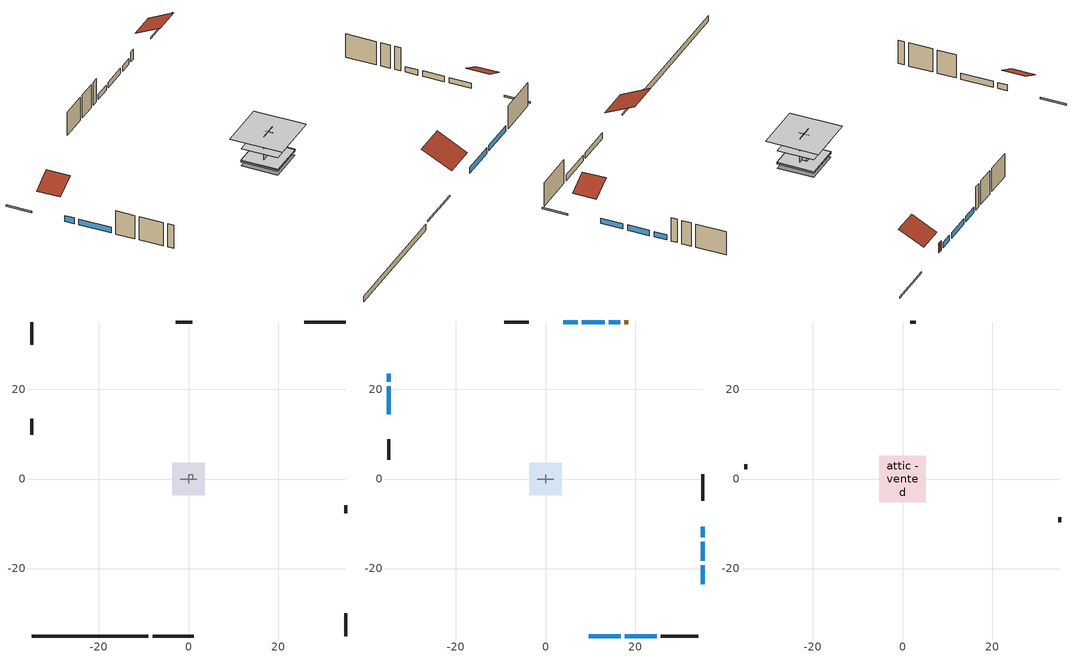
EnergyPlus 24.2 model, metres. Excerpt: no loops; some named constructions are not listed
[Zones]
crawlspace - vented
 floor foundation (Slab2 construction): -3.61,-3.61 -3.61,3.61 3.61,3.61 3.61,-3.61 z-0.91
 wall outside (RimJoist1 construction): -8.04,-35.06 1.14,-35.06 z0.3:0.61
 wall outside (RimJoist2 construction): -35.06,35.06 -35.06,29.97 z0.3:0.61
 wall outside (RimJoist3 construction): 35.06,35.06 25.88,35.06 z0.3:0.61
 wall outside (RimJoist4 construction): 35.06,-35.06 35.06,-29.97 z0.3:0.61
 wall foundation (FoundationWall1 construction): -35.06,-35.06 -8.97,-35.06 z-0.91:0.3
furnace airloop ret air zone
 floor adiabatic (AdiabaticConst): 0,0 0,1 1,1 1,0 z0
 wall adiabatic (AdiabaticConst): 0,1 0,0 1,0 1,1 0,1 z0:1
 ceiling adiabatic (AdiabaticConst): 1,0 1,1 0,1 0,0 z1
garage
 floor foundation (Slab1 construction): -3.66,-3.66 -3.66,3.66 3.66,3.66 3.66,-3.66 z0
 wall outside (Wall1 construction): -35.06,13.5 -35.06,9.84 z0.3:5.18
 wall outside (Wall12 construction): 35.06,-7.64 35.06,-5.81 z0.3:5.18
 wall outside (Wall2 construction): 0.82,35.06 -2.83,35.06 z0.3:5.18
 wall to conditioned space (Wall5 construction Reversed): -1.83,0 1.83,0 z0.3:5.18
 wall to conditioned space (Wall6 construction Reversed): 0,-0.91 0,0.91 z0.3:5.18
conditioned space
 floor to crawlspace - vented (Floor1 construction): -3.61,-3.61 -3.61,3.61 3.61,3.61 3.61,-3.61 z0.3
 floor to garage (Floor3 construction): -3.66,-3.66 -3.66,3.66 3.66,3.66 3.66,-3.66 z0.3
 floor adiabatic (AdiabaticFloorConstruction): -3.61,-3.61 -3.61,3.61 3.61,3.61 3.61,-3.61 z2.74
 wall outside (AdiabaticWallConstruction 1): 18.49,35.06 17.58,35.06 z0.3:2.34
 wall outside (AdiabaticWallConstruction): 9.63,-35.06 16.78,-35.06 / 17.71,-35.06 24.86,-35.06 z0.3:1.52; 35.06,-23.5 35.06,-19.21 / 13.19,35.06 8.12,35.06 / 35.06,-18.28 35.06,-13.99 z0.3:1.43; -35.06,23.5 -35.06,21.68 / -35.06,20.75 -35.06,14.43 z0.3:1.49; 16.65,35.06 14.12,35.06 / 7.19,35.06 3.91,35.06 / 35.06,-13.06 35.06,-10.62 z0.3:1.4
 wall outside (Wall3 construction): 25.79,-35.06 34.13,-35.06 z0.3:5.18
 wall outside (Wall4 construction): -35.06,8.91 -35.06,4.28 z0.3:5.18
 wall outside (Wall7 construction): -3.76,35.06 -9.16,35.06 z0.3:5.18
 wall outside (Wall8 construction): 35.06,-4.88 35.06,1.04 z0.3:5.18
 window (WindowConstruction): 9.63,-35.06 16.78,-35.06 z0.3:1.52
 window (WindowConstruction 9): 35.06,-23.5 35.06,-19.21 z0.3:1.43
 window (WindowConstruction 1): 17.71,-35.06 24.86,-35.06 z0.3:1.52
 window (WindowConstruction 2): -35.06,23.5 -35.06,21.68 z0.3:1.49
 window (WindowConstruction 3): -35.06,20.75 -35.06,14.43 z0.3:1.49
 window (WindowConstruction 4): 16.65,35.06 14.12,35.06 z0.3:1.4
 window (WindowConstruction 5): 13.19,35.06 8.12,35.06 z0.3:1.43
 window (WindowConstruction 6): 7.19,35.06 3.92,35.06 z0.3:1.4
 window (WindowConstruction 7): 35.06,-18.28 35.06,-13.99 z0.3:1.43
 window (WindowConstruction 8): 35.06,-13.06 35.06,-10.62 z0.3:1.4
 door (Door): 18.49,35.06 17.58,35.06 z0.3:2.34
 ceiling adiabatic (AdiabaticFloorConstruction): 3.61,-3.61 3.61,3.61 -3.61,3.61 -3.61,-3.61 z2.74
attic - vented
 floor to conditioned space (Floor2 construction Reversed): -5.14,-5.14 -5.14,5.14 5.14,5.14 5.14,-5.14 z5.18
 wall outside (Wall10 construction): 35.06,-9.69 35.06,-8.57 z0.3:5.18
 wall outside (Wall11 construction): 2.99,35.06 1.75,35.06 z0.3:5.18
 wall outside (Wall9 construction): -35.06,3.35 -35.06,2.22 z0.3:5.18
 roof outside (Roof1 construction): 8.71,-35.06,5.18 8.71,-29.12,8.15 2.07,-29.12,8.15 2.07,-35.06,5.18
 roof outside (Roof2 construction): -35.06,24.43,5.18 -30.93,24.43,7.24 -30.93,29.04,7.24 -35.06,29.04,5.18
 roof outside (Roof3 construction): 35.06,-24.43,5.18 30.93,-24.43,7.24 30.93,-29.04,7.24 35.06,-29.04,5.18
 roof outside (Roof4 construction): 19.42,35.06,5.18 19.42,30.11,7.66 24.95,30.11,7.66 24.95,35.06,5.18
[Material] Roughness=Rough; Thermal Absorptance=0.9
Name | Thickness {m} | Conductivity {W/m-K} | Density {kg/m3} | Specific Heat {J/kg-K} | Solar Absorptance | Visible Absorptance
ceiling stud and cavity | 0.0889 | 1.05181 | 20.9862 | 1087.66 | 0.7 | 0.7
floor covering | 0.0127 | 0.0433444 | 54.468 | 1339.84 | 0.6 | 0.6
floor stud and cavity | 0.1397 | 0.923637 | 92.3553 | 1139.71 | 0.7 | 0.7
gypsum board | 0.0127 | 0.160291 | 801 | 837.4 | 0.6 | 0.6
gypsum board 1 | 0.00254 | 0.160291 | 801 | 837.4 | 0.6 | 0.6
osb sheathing 0.5 in. 2; osb sheathing 0.5 in. 3 | 0.0127 | 0.115458 | 512.64 | 1214.23 | 0.7 | 0.7
osb sheathing 0.75 in. | 0.01905 | 0.115458 | 512.64 | 1214.23 | 0.7 | 0.7
wall stud and cavity 2 | 0.1397 | 0.335416 | 139.0536 | 1170.24 | 0.7 | 0.7
[Construction]
Floor1 construction Reversed: floor covering, osb sheathing 0.75 in., floor stud and cavity
Floor2 construction: ceiling stud and cavity, gypsum board 1
Wall5 construction: osb sheathing 0.5 in. 2, wall stud and cavity 2, gypsum board
Wall6 construction: osb sheathing 0.5 in. 3, wall stud and cavity 2, gypsum board
[EnergyManagementSystem:Program]
fridge_schedule_program: Set Tin = fridge_tin_s*(9.0/5.0)+32.0; Set fridge_schedule_act = 0; If (Hour == 0); Set fridge_schedule_act = (-0.487+0.019*Tin); ElseIf (Hour == 1); Set fridge_schedule_act = (-0.34+0.016*Tin); ElseIf (Hour == 2); Set fridge_schedule_act = (-0.37+0.017*Tin); ElseIf (Hour == 3); Set fridge_schedule_act = (-0.361+0.016*Tin); ElseIf (Hour == 4); Set fridge_schedule_act = (-0.515+0.018*Tin); ElseIf (Hour == 5); Set fridge_schedule_act = (-0.684+0.021*Tin); ElseIf (Hour == 6); Set fridge_schedule_act = (-0.471+0.019*Tin); ElseIf (Hour == 7); Set fridge_schedule_act = (-0.159+0.015*Tin); ElseIf (Hour == 8); Set fridge_schedule_act = (-0.079+0.015*Tin); ElseIf (Hour == 9); Set fridge_schedule_act = (-0.417+0.019*Tin); ElseIf (Hour == 10); Set fridge_schedule_act = (-0.411+0.018*Tin); ElseIf (Hour == 11); Set fridge_schedule_act = (-0.386+0.018*Tin); ElseIf (Hour == 12); Set fridge_schedule_act = (-0.24+0.016*Tin); ElseIf (Hour == 13); Set fridge_schedule_act = (-0.314+0.017*Tin); ElseIf (Hour == 14); Set fridge_schedule_act = (-0.16+0.015*Tin); ElseIf (Hour == 15); Set fridge_schedule_act = (-0.121+0.015*Tin); ElseIf (Hour == 16); Set fridge_schedule_act = (-0.469+0.02*Tin); ElseIf (Hour == 17); Set fridge_schedule_act = (-0.412+0.02*Tin); ElseIf (Hour == 18); Set fridge_schedule_act = (-0.091+0.017*Tin); ElseIf (Hour == 19); Set fridge_schedule_act = (0.077+0.014*Tin); ElseIf (Hour == 20); Set fridge_schedule_act = (-0.118+0.016*Tin); ElseIf (Hour == 21); Set fridge_schedule_act = (-0.247+0.017*Tin); ElseIf (Hour == 22); Set fridge_schedule_act = (-0.445+0.019*Tin); ElseIf (Hour == 23); Set fridge_schedule_act = (-0.544+0.02*Tin); EndIf
furnace_airloop_0_duct_program: Set furnace_airloop_AH_MFR = furnace_airloop_AH_MFR_s; Set furnace_airloop_Fan_RTF = 0; Set furnace_airloop_Fan_RTF = furnace_airloop_Fan_RTF + furnace_airloop_Fan_RTF_s; Set furnace_airloop_AH_VFR = furnace_airloop_AH_VFR_s; Set furnace_airloop_AH_Tout = furnace_airloop_AH_Tout_s; Set furnace_airloop_AH_Wout = furnace_airloop_AH_Wout_s; Set furnace_airloop_RA_T = furnace_airloop_RA_T_s; Set furnace_airloop_Ra_W = furnace_airloop_Ra_W_s; Set furnace_airloop_0_DZ_T = furnace_airloop_0_DZ_T_s; Set furnace_airloop_0_DZ_W = furnace_airloop_0_DZ_W_s; Run furnace_airloop_0_duct_subroutine; Set furnace_airloop_0_SupSensLkToCond_act = furnace_airloop_0_SupSensLkToCond; Set furnace_airloop_0_SupLatLkToCond_act = furnace_airloop_0_SupLatLkToCond; Set furnace_airloop_0_SupCondToLv_act = furnace_airloop_0_SupCondToLv; Set furnace_airloop_0_RetSensLkToRP_act = furnace_airloop_0_RetSensLkToRP; Set furnace_airloop_0_RetLatLkToRP_act = furnace_airloop_0_RetLatLkToRP; Set furnace_airloop_0_RetCondToRP_act = furnace_airloop_0_RetCondToRP; Set furnace_airloop_0_RetCondToDZ_act = furnace_airloop_0_RetCondToDZ; Set furnace_airloop_0_SupCondToDZ_act = furnace_airloop_0_SupCondToDZ; Set furnace_airloop_0_SupSensLkToDZ_act = furnace_airloop_0_SupSensLkToDZ; Set furnace_airloop_0_SupLatLkToDZ_act = furnace_airloop_0_SupLatLkToDZ; Set furnace_airloop_0_ZoneMixDZToCond_mix_act = furnace_airloop_0_ZoneMixDZToCond; Set furnace_airloop_0_ZoneMixCondToDZ_mix_act = furnace_airloop_0_ZoneMixCondToDZ
furnace_supply_fan_disaggregate_program: Set furnace_supply_fan_primary_htg = 0; If furnace_htg_coil_s > 0; Set furnace_supply_fan_primary_htg = furnace_supply_fan_s; EndIf
infil_program: Set p_m = 0.14; Set p_s = 0.22; Set s_m = 270; Set s_s = 370; Set z_m = 9.99744; Set z_s = 4.8768; Set f_t = (((s_m/z_m)^p_m)*((z_s/s_s)^p_s)); Set Tdiff = tin_s-tout_s; Set dT = @Abs Tdiff; Set c = 0.1247; Set Cs = 0.0872; Set Cw = 0.1017; Set n = 0.65; Set sft = (f_t*0.5); Set temp1 = ((c*Cw)*((sft*site_vw_s)^(2*n)))^2; Set Qinf = (((c*Cs*(dT^n))^2)+temp1)^0.5; Set Qinf = (@Max Qinf 0); Set mech_vent_house_fan_sensible_load_act = 0.0; Set mech_vent_house_fan_latent_load_act = 0.0; Set OASupInPb = out_pb_s; Set OASupInTemp = tout_s; Set OASupInW = out_wt_s; Set OASupRho = (@RhoAirFnPbTdbW OASupInPb OASupInTemp OASupInW); Set OASupCp = (@CpAirFnW OASupInW); Set OASupInEnth = (@HFnTdbW OASupInTemp OASupInW); Set ZoneTemp = tin_s; Set ZoneW = win_s; Set ZoneCp = (@CpAirFnW ZoneW); Set ZoneAirEnth = (@HFnTdbW ZoneTemp ZoneW); Set mech_vent_house_fan_cfis_act = 0.0; Set QWHV_cfis_sup = 0.0; Set QWHV_cfis_suppl_sup = 0.0; Set QWHV_cfis_suppl_exh = 0.0; Set Qrange = 0; Set Qrange = Qrange + 0.04719 * mech_vent_range_fan_0_sch_s; Set Qbath = 0; Set Qbath = Qbath + 0.04719 * mech_vent_bath_fan_0_sch_s; Set Qdryer = 0; Set Qdryer = Qdryer + 0.12664 * clothes_dryer_exhaust_0_sch_s; Set QWHV_sup = 0.0; Set QWHV_exh = 0.0; Set Qsupply = QWHV_sup + QWHV_cfis_sup + QWHV_cfis_suppl_sup; Set Qexhaust = Qrange + Qbath + Qdryer + QWHV_exh + QWHV_cfis_suppl_exh; Set Qfan = (@Max Qexhaust Qsupply); Set Qducts = 0; Set Qducts = Qducts - furnace_airloop_0_DuctImbalLkSupFanEquivCond; Set Qducts = Qducts + furnace_airloop_0_DuctImbalLkExhFanEquivCond; If Qducts < 0; Set Qsupply = Qsupply - Qducts; Else; Set Qexhaust = Qexhaust + Qducts; EndIf; Set Qfan_with_ducts = (@Max Qexhaust Qsupply); Set Qimb = (@Abs (Qsupply - Qexhaust)); If Qinf + Qimb > 0; Set Qtot = Qfan_with_ducts + (Qinf^2) / (Qinf + Qimb); Else; Set Qtot = Qfan_with_ducts; EndIf; Set Qinf_adj = Qtot - Qfan; Set infil_flow_act = Qinf_adj; Set infil_program_Qinf = Qinf_adj; Set infil_program_Qfan = Qfan; Set Qload = Qfan; Set Effectiveness_Sens = 0.0; Set Effectiveness_Lat = 0.0; Set Fan_MFR = Qload * OASupRho; Set ZoneInEnth = OASupInEnth; Set ZoneInTemp = OASupInTemp; Set FanTotalToCond = Fan_MFR * (ZoneInEnth - ZoneAirEnth); Set FanSensToCond = Fan_MFR * ZoneCp * (ZoneInTemp - ZoneTemp); Set FanLatToCond = FanTotalToCond - FanSensToCond; Set mech_vent_house_fan_sensible_load_act = mech_vent_house_fan_sensible_load_act + FanSensToCond; Set mech_vent_house_fan_latent_load_act = mech_vent_house_fan_latent_load_act + FanLatToCond
natural_vent_program: Set Tin = tin_s; Set Tout = tout_s; Set Wout = out_wt_s; Set Pbar = out_pb_s; Set Phiout = (@RhFnTdbWPb Tout Wout Pbar); Set MaxHR = 0.0115; Set Tnvsp = (htg_sp_s + clg_sp_s) / 2; Set NVavail = natural_vent_s; Set ClgSsnAvail = cool_season; Set Qnv = 0; Set Qwhf = 0; Set whole_house_fan_mix_act = 0; Set whole_house_fan_act = 0; If ((Wout < MaxHR) && (Tin > Tout) && (Tin > Tnvsp) && (ClgSsnAvail > 0)); Set WHF_Flow = 0; Set Adj = (Tin-Tnvsp)/(Tin-Tout); Set Adj = (@Min Adj 1); Set Adj = (@Max Adj 0); If (WHF_Flow > 0); Set Qwhf = WHF_Flow*Adj; Set whole_house_fan_mix_act = WHF_Flow*Adj; Set WHF_W = 0; Set whole_house_fan_act = WHF_W*Adj; ElseIf (NVavail > 0); Set NVArea = 20723.862552192; Set Cs = 0.00017937135914540493; Set Cw = 8.97707065726015e-05; Set Tdiff = Tin-Tout; Set dT = (@Abs Tdiff); Set Vwind = site_vw_s; Set SGNV = NVArea*Adj*((((Cs*dT)+(Cw*(Vwind^2)))^0.5)/1000); Set MaxNV = 2.1369780228096005; Set Qnv = (@Min SGNV MaxNV); EndIf; EndIf; Set natural_vent_flow_act = Qnv; Set whole_house_fan_flow_act = Qwhf; Set natural_vent_program_Qnv = Qnv; Set natural_vent_program_Qwhf = Qwhf
room_ac_supply_fan_disaggregate_program: Set room_ac_supply_fan_clg = 0; If room_ac_clg_coil_s > 0; Set room_ac_supply_fan_clg = room_ac_supply_fan_s; EndIf
total_airflows_program: Set total_infil_flow_rate = 0; Set total_mechvent_flow_rate = 0; Set total_natvent_flow_rate = 0; Set total_whf_flow_rate = 0; Set total_infil_flow_rate = total_infil_flow_rate + (infil_program_Qinf * 1); Set total_mechvent_flow_rate = total_mechvent_flow_rate + (infil_program_Qfan * 1); Set total_natvent_flow_rate = total_natvent_flow_rate + (natural_vent_program_Qnv * 1); Set total_whf_flow_rate = total_whf_flow_rate + (natural_vent_program_Qwhf * 1)
total_loads_program: Set loads_htg_tot = 0; Set loads_clg_tot = 0; If htg_load_cond > 0; Set loads_htg_tot = loads_htg_tot + (htg_load_cond - clg_load_cond) * 1.0; Set loads_htg_tot = loads_htg_tot + (htg_load_duct - clg_load_duct) * 1.0; EndIf; Set loads_htg_tot = (@Max loads_htg_tot 0); If clg_load_cond > 0; Set loads_clg_tot = loads_clg_tot + (clg_load_cond - htg_load_cond) * 0.2; Set loads_clg_tot = loads_clg_tot + (clg_load_duct - htg_load_duct) * 0.2; EndIf; Set loads_clg_tot = (@Max loads_clg_tot 0)
unmet_hours_program: Set htg_unmet_hours = 0; Set clg_unmet_hours = 0; Set unit_htg_unmet_hours = 0; If ((DayOfYear >= 1) && (DayOfYear <= 365)); Set unit_htg_unmet_hours = unit_htg_unmet_hours + conditioned_space_htg_unmet_s; If unit_htg_unmet_hours > htg_unmet_hours; Set htg_unmet_hours = unit_htg_unmet_hours; EndIf; EndIf; Set unit_clg_unmet_hours = 0; If ((DayOfYear >= 1) && (DayOfYear <= 365)); Set unit_clg_unmet_hours = unit_clg_unmet_hours + conditioned_space_clg_unmet_s; If unit_clg_unmet_hours > clg_unmet_hours; Set clg_unmet_hours = unit_clg_unmet_hours; EndIf; EndIf
water_heater_Control: Set water_heater_HPWHSchedOverride = water_heater_T_set; If (water_heater_amb_temp<5.56) || (water_heater_amb_temp>48.89); Set water_heater_UESchedOverride = water_heater_T_set; Set water_heater_LESchedOverride = water_heater_T_set; Else; Set water_heater_UESchedOverride = water_heater_T_set - 9.0; Set water_heater_LESchedOverride = 0; EndIf
water_heater_hpwh_EC_adj: If WarmupFlag == 0; Set dhw_e_cons = water_heater_tank_energy + water_heater_tank_on_cycle_parasitic + water_heater_tank_off_cycle_parasitic + water_heater_coil_energy + water_heater_fan_energy; Set water_heater_hpwh_ec_adj_act = 0.0 * dhw_e_cons / 1; EndIf
water_heater_InletAir: Set water_heater_Tamb_act = water_heater_amb_temp; Set water_heater_RHamb_act = 0; Set water_heater_RHamb_act = water_heater_RHamb_act + (water_heater_amb_rh / 100) / 1; Set water_heater_sens_act = (0 - water_heater_sens_cool - (water_heater_tl + water_heater_fan_pwr)) / 1; Set water_heater_lat_act = (0 - water_heater_lat_cool) / 1
[EnergyManagementSystem:Subroutine]
furnace_airloop_0_duct_subroutine: Set AH_MFR = furnace_airloop_AH_MFR / 1; If AH_MFR > 0; Set AH_Tout = furnace_airloop_AH_Tout; Set AH_Wout = furnace_airloop_AH_Wout; Set RA_T = furnace_airloop_RA_T; Set RA_W = furnace_airloop_Ra_W; Set Fan_RTF = furnace_airloop_Fan_RTF; Set DZ_T = furnace_airloop_0_DZ_T; Set DZ_W = furnace_airloop_0_DZ_W; Set AH_VFR = furnace_airloop_AH_VFR / 1; Set h_SA = (@HFnTdbW AH_Tout AH_Wout); Set h_RA = (@HFnTdbW RA_T RA_W); Set h_fg = (@HfgAirFnWTdb AH_Wout AH_Tout); Set h_DZ = (@HFnTdbW DZ_T DZ_W); Set air_cp = 1006.0; Set f_sup = 0.2; Set f_ret = 0.1; Set sup_lk_mfr = f_sup * AH_MFR; Set ret_lk_mfr = f_ret * AH_MFR; Set SupTotLkToCond = sup_lk_mfr*(h_RA - h_SA); Set SupLatLkToCond = sup_lk_mfr*h_fg*(RA_W-AH_Wout); Set SupSensLkToCond = SupTotLkToCond-SupLatLkToCond; Set supply_ua = 106.693; Set eTm = 0-((Fan_RTF/(AH_MFR*air_cp))*supply_ua); Set t_sup = DZ_T+((AH_Tout-DZ_T)*(@Exp eTm)); Set SupCondToCond = AH_MFR*air_cp*(t_sup-AH_Tout); Set SupCondToDZ = 0-SupCondToCond; Set return_ua = 39.516; Set eTm = 0-((Fan_RTF/(AH_MFR*air_cp))*return_ua); Set t_ret = DZ_T+((RA_T-DZ_T)*(@Exp eTm)); Set RetCondToRP = AH_MFR*air_cp*(t_ret-RA_T); Set RetCondToDZ = 0-RetCondToRP; Set RetLatLkToRP = 0; Set RetSensLkToRP = ret_lk_mfr*air_cp*(DZ_T-RA_T); Set SupTotLkToDZ = sup_lk_mfr*(h_SA-h_DZ); Set SupLatLkToDZ = sup_lk_mfr*h_fg*(AH_Wout-DZ_W); Set SupSensLkToDZ = SupTotLkToDZ-SupLatLkToDZ; Set FracOutsideToCond = 1.0; Set FracOutsideToDZ = 0.0; Set FracCondToOutside = 0.0; Set FracDZToOutside = 1.0; Set FracDZToCond = 0.0; Set FracCondToDZ = 0.0; Set lk_imbal_vfr = @ABS(f_sup - f_ret) * AH_VFR; Set ImbalLkCondToDZ = lk_imbal_vfr * FracCondToDZ; Set ImbalLkDZToCond = lk_imbal_vfr * FracDZToCond; Set ImbalLkOutsideToCond = lk_imbal_vfr * FracOutsideToCond; Set ImbalLkOutsideToDZ = lk_imbal_vfr * FracOutsideToDZ; Set ImbalLkCondToOutside = lk_imbal_vfr * FracCondToOutside; Set ImbalLkDZToOutside = lk_imbal_vfr * FracDZToOutside; Else; Set SupLatLkToCond = 0; Set SupSensLkToCond = 0; Set SupCondToCond = 0; Set RetCondToRP = 0; Set RetLatLkToRP = 0; Set RetSensLkToRP = 0; Set RetCondToDZ = 0; Set SupCondToDZ = 0; Set SupLatLkToDZ = 0; Set SupSensLkToDZ = 0; Set ImbalLkCondToDZ = 0; Set ImbalLkDZToCond = 0; Set ImbalLkOutsideToCond = 0; Set ImbalLkOutsideToDZ = 0; Set ImbalLkCondToOutside = 0; Set ImbalLkDZToOutside = 0; EndIf; Set furnace_airloop_0_SupLatLkToCond = SupLatLkToCond; Set furnace_airloop_0_SupSensLkToCond = SupSensLkToCond; Set furnace_airloop_0_SupCondToLv = SupCondToCond; Set furnace_airloop_0_RetCondToRP = RetCondToRP; Set furnace_airloop_0_RetLatLkToRP = RetLatLkToRP; Set furnace_airloop_0_RetSensLkToRP = RetSensLkToRP; Set furnace_airloop_0_RetCondToDZ = RetCondToDZ; Set furnace_airloop_0_SupCondToDZ = SupCondToDZ; Set furnace_airloop_0_SupLatLkToDZ = SupLatLkToDZ; Set furnace_airloop_0_SupSensLkToDZ = SupSensLkToDZ; Set furnace_airloop_0_ZoneMixCondToDZ = ImbalLkCondToDZ; Set furnace_airloop_0_ZoneMixDZToCond = ImbalLkDZToCond; Set furnace_airloop_0_DuctImbalLkSupFanEquivCond = ImbalLkCondToOutside; Set furnace_airloop_0_DuctImbalLkExhFanEquivCond = ImbalLkOutsideToCond; Set furnace_airloop_0_DuctImbalLkSupFanEquivDZ = ImbalLkDZToOutside; Set furnace_airloop_0_DuctImbalLkExhFanEquivDZ = ImbalLkOutsideToDZ
[EnergyManagementSystem:ProgramCallingManager]
component_loads_program_calling_manager: EndOfZoneTimestepAfterZoneReporting; component_loads_program
crawlspace_vented_1_duct_leakage_imbalance_infil_program_calling_manager: BeginZoneTimestepAfterInitHeatBalance; crawlspace_vented_1_duct_leakage_imbalance_infil_program
ev_discharge_pcm: BeginTimestepBeforePredictor; ev_discharge_program
fridge_schedule_1_program_calling_manager: BeginZoneTimestepAfterInitHeatBalance; fridge_schedule_1_program
fridge_schedule_program_calling_manager: BeginZoneTimestepAfterInitHeatBalance; fridge_schedule_program
furnace_airloop_0_duct_program_calling_manager: EndOfSystemTimestepAfterHVACReporting; furnace_airloop_0_duct_program
furnace_supply_fan_disaggregate_program_calling_manager: EndOfSystemTimestepBeforeHVACReporting; furnace_supply_fan_disaggregate_program
infil_program_calling_manager: BeginZoneTimestepAfterInitHeatBalance; infil_program
natural_vent_program_calling_manager: BeginZoneTimestepAfterInitHeatBalance; natural_vent_program
room_ac_supply_fan_disaggregate_program_calling_manager: EndOfSystemTimestepBeforeHVACReporting; room_ac_supply_fan_disaggregate_program
total_airflows_program_calling_manager: EndOfZoneTimestepAfterZoneReporting; total_airflows_program
total_loads_program_calling_manager: EndOfZoneTimestepAfterZoneReporting; total_loads_program
unmet_hours_program_calling_manager: EndOfZoneTimestepBeforeZoneReporting; unmet_hours_program
water_heater_hpwh_EC_adj_ProgramManager: EndOfSystemTimestepBeforeHVACReporting; water_heater_hpwh_EC_adj
water_heater_ProgramManager: InsideHVACSystemIterationLoop; water_heater_Control; water_heater_InletAir
[EnergyManagementSystem:OutputVariable]
Name | EMS Variable | Type of Data in Variable | Update Frequency | EMS Program or Subroutine | Units
furnace supply fan disaggregate htg primary | furnace_supply_fan_primary_htg | Summed | SystemTimestep | furnace_supply_fan_disaggregate_program | J
room ac supply fan disaggregate clg | room_ac_supply_fan_clg | Summed | SystemTimestep | room_ac_supply_fan_disaggregate_program | J
unmet_driving_hours | unmet_driving_hours | Summed | SystemTimestep | ev_discharge_program | hr
loads_htg_tot_peakload_outvar; loads_htg_tot_annual_outvar; loads_htg_tot_timeseries_outvar | loads_htg_tot | Summed | ZoneTimestep | total_loads_program | J
loads_clg_tot_peakload_outvar; loads_clg_tot_annual_outvar; loads_clg_tot_timeseries_outvar | loads_clg_tot | Summed | ZoneTimestep | total_loads_program | J
htg_unmet_hours_annual_outvar; htg_unmet_hours_timeseries_outvar | htg_unmet_hours | Summed | ZoneTimestep | unmet_hours_program | hr
clg_unmet_hours_annual_outvar; clg_unmet_hours_timeseries_outvar | clg_unmet_hours | Summed | ZoneTimestep | unmet_hours_program | hr
unmet_driving_hours_annual_outvar; unmet_driving_hours_timeseries_outvar | unmet_driving_hours | Summed | ZoneTimestep | ev_discharge_program | hr
loads_htg_roofs_annual_outvar; loads_htg_roofs_timeseries_outvar | loads_htg_roofs | Summed | ZoneTimestep | component_loads_program | J
loads_htg_ceilings_annual_outvar; loads_htg_ceilings_timeseries_outvar | loads_htg_ceilings | Summed | ZoneTimestep | component_loads_program | J
loads_htg_walls_annual_outvar; loads_htg_walls_timeseries_outvar | loads_htg_walls | Summed | ZoneTimestep | component_loads_program | J
loads_htg_rim_joists_annual_outvar; loads_htg_rim_joists_timeseries_outvar | loads_htg_rim_joists | Summed | ZoneTimestep | component_loads_program | J
loads_htg_foundation_walls_annual_outvar; loads_htg_foundation_walls_timeseries_outvar | loads_htg_foundation_walls | Summed | ZoneTimestep | component_loads_program | J
loads_htg_doors_annual_outvar; loads_htg_doors_timeseries_outvar | loads_htg_doors | Summed | ZoneTimestep | component_loads_program | J
loads_htg_windows_conduction_annual_outvar; loads_htg_windows_conduction_timeseries_outvar | loads_htg_windows_conduction | Summed | ZoneTimestep | component_loads_program | J
loads_htg_windows_solar_annual_outvar; loads_htg_windows_solar_timeseries_outvar | loads_htg_windows_solar | Summed | ZoneTimestep | component_loads_program | J
loads_htg_skylights_conduction_annual_outvar; loads_htg_skylights_conduction_timeseries_outvar | loads_htg_skylights_conduction | Summed | ZoneTimestep | component_loads_program | J
loads_htg_skylights_solar_annual_outvar; loads_htg_skylights_solar_timeseries_outvar | loads_htg_skylights_solar | Summed | ZoneTimestep | component_loads_program | J
loads_htg_floors_annual_outvar; loads_htg_floors_timeseries_outvar | loads_htg_floors | Summed | ZoneTimestep | component_loads_program | J
loads_htg_slabs_annual_outvar; loads_htg_slabs_timeseries_outvar | loads_htg_slabs | Summed | ZoneTimestep | component_loads_program | J
loads_htg_internal_mass_annual_outvar; loads_htg_internal_mass_timeseries_outvar | loads_htg_internal_mass | Summed | ZoneTimestep | component_loads_program | J
loads_htg_infil_annual_outvar; loads_htg_infil_timeseries_outvar | loads_htg_infil | Summed | ZoneTimestep | component_loads_program | J
loads_htg_natvent_annual_outvar; loads_htg_natvent_timeseries_outvar | loads_htg_natvent | Summed | ZoneTimestep | component_loads_program | J
loads_htg_mechvent_annual_outvar; loads_htg_mechvent_timeseries_outvar | loads_htg_mechvent | Summed | ZoneTimestep | component_loads_program | J
loads_htg_whf_annual_outvar; loads_htg_whf_timeseries_outvar | loads_htg_whf | Summed | ZoneTimestep | component_loads_program | J
loads_htg_ducts_annual_outvar; loads_htg_ducts_timeseries_outvar | loads_htg_ducts | Summed | ZoneTimestep | component_loads_program | J
loads_htg_intgains_annual_outvar; loads_htg_intgains_timeseries_outvar | loads_htg_intgains | Summed | ZoneTimestep | component_loads_program | J
loads_htg_lighting_annual_outvar; loads_htg_lighting_timeseries_outvar | loads_htg_lighting | Summed | ZoneTimestep | component_loads_program | J
loads_clg_roofs_annual_outvar; loads_clg_roofs_timeseries_outvar | loads_clg_roofs | Summed | ZoneTimestep | component_loads_program | J
loads_clg_ceilings_annual_outvar; loads_clg_ceilings_timeseries_outvar | loads_clg_ceilings | Summed | ZoneTimestep | component_loads_program | J
loads_clg_walls_annual_outvar; loads_clg_walls_timeseries_outvar | loads_clg_walls | Summed | ZoneTimestep | component_loads_program | J
loads_clg_rim_joists_annual_outvar; loads_clg_rim_joists_timeseries_outvar | loads_clg_rim_joists | Summed | ZoneTimestep | component_loads_program | J
loads_clg_foundation_walls_annual_outvar; loads_clg_foundation_walls_timeseries_outvar | loads_clg_foundation_walls | Summed | ZoneTimestep | component_loads_program | J
loads_clg_doors_annual_outvar; loads_clg_doors_timeseries_outvar | loads_clg_doors | Summed | ZoneTimestep | component_loads_program | J
loads_clg_windows_conduction_annual_outvar; loads_clg_windows_conduction_timeseries_outvar | loads_clg_windows_conduction | Summed | ZoneTimestep | component_loads_program | J
loads_clg_windows_solar_annual_outvar; loads_clg_windows_solar_timeseries_outvar | loads_clg_windows_solar | Summed | ZoneTimestep | component_loads_program | J
loads_clg_skylights_conduction_annual_outvar; loads_clg_skylights_conduction_timeseries_outvar | loads_clg_skylights_conduction | Summed | ZoneTimestep | component_loads_program | J
loads_clg_skylights_solar_annual_outvar; loads_clg_skylights_solar_timeseries_outvar | loads_clg_skylights_solar | Summed | ZoneTimestep | component_loads_program | J
loads_clg_floors_annual_outvar; loads_clg_floors_timeseries_outvar | loads_clg_floors | Summed | ZoneTimestep | component_loads_program | J
loads_clg_slabs_annual_outvar; loads_clg_slabs_timeseries_outvar | loads_clg_slabs | Summed | ZoneTimestep | component_loads_program | J
loads_clg_internal_mass_annual_outvar; loads_clg_internal_mass_timeseries_outvar | loads_clg_internal_mass | Summed | ZoneTimestep | component_loads_program | J
loads_clg_infil_annual_outvar; loads_clg_infil_timeseries_outvar | loads_clg_infil | Summed | ZoneTimestep | component_loads_program | J
loads_clg_natvent_annual_outvar; loads_clg_natvent_timeseries_outvar | loads_clg_natvent | Summed | ZoneTimestep | component_loads_program | J
loads_clg_mechvent_annual_outvar; loads_clg_mechvent_timeseries_outvar | loads_clg_mechvent | Summed | ZoneTimestep | component_loads_program | J
loads_clg_whf_annual_outvar; loads_clg_whf_timeseries_outvar | loads_clg_whf | Summed | ZoneTimestep | component_loads_program | J
loads_clg_ducts_annual_outvar; loads_clg_ducts_timeseries_outvar | loads_clg_ducts | Summed | ZoneTimestep | component_loads_program | J
loads_clg_intgains_annual_outvar; loads_clg_intgains_timeseries_outvar | loads_clg_intgains | Summed | ZoneTimestep | component_loads_program | J
loads_clg_lighting_annual_outvar; loads_clg_lighting_timeseries_outvar | loads_clg_lighting | Summed | ZoneTimestep | component_loads_program | J
total_infil_flow_rate_timeseries_outvar | total_infil_flow_rate | Averaged | ZoneTimestep | total_airflows_program | m^3/s
total_mechvent_flow_rate_timeseries_outvar | total_mechvent_flow_rate | Averaged | ZoneTimestep | total_airflows_program | m^3/s
total_natvent_flow_rate_timeseries_outvar | total_natvent_flow_rate | Averaged | ZoneTimestep | total_airflows_program | m^3/s
total_whf_flow_rate_timeseries_outvar | total_whf_flow_rate | Averaged | ZoneTimestep | total_airflows_program | m^3/s
[Schedule:Day:Interval]
trans schedule winter=0.85 summer=0.7 day; trans schedule winter=0.85 summer=0.7 day 2: No, 24:00, 0.85
trans schedule winter=0.85 summer=0.7 day 1: No, 24:00, 0.7
trans schedule winter=0.85 summer=0.7 default day; mech vent bath fan 0 schedule default day; mech vent range fan 0 schedule default day; general water use schedule default day; freezer schedule default day; cooling season schedule day; cooling season schedule day 2; cooling season schedule default day; exterior lighting schedule default day; natural vent schedule default day: No, 24:00, 0
mech vent bath fan 0 schedule day: No, 05:00, 0, 06:00, 1, 24:00, 0
mech vent range fan 0 schedule day: No, 23:00, 0, 24:00, 1
general water use schedule day: No, 01:00, 0.315068, 03:00, 0.287671, 04:00, 0.342466, 05:00, 0.369863, 06:00, 0.520548, 07:00, 0.60274, 08:00, 0.534247, 10:00, 0.506849, 11:00, 0.465753, 14:00, 0.479452, 15:00, 0.534247, 16:00, 0.589041, 17:00, 0.69863, 18:00, 0.876712, 19:00, 0.890411, 20:00, 0.986301, 21:00, 1, 22:00, 0.863014, 23:00, 0.616438, 24:00, 0.465753
freezer schedule day; freezer schedule day 6: No, 01:00, 0.610949, 02:00, 0.595675, 03:00, 0.580401, 04:00, 0.565128, 06:00, 0.549854, 07:00, 0.580401, 08:00, 0.610949, 10:00, 0.626223, 12:00, 0.610949, 15:00, 0.641496, 16:00, 0.626223, 17:00, 0.672044, 18:00, 0.733139, 19:00, 0.763686, 20:00, 0.733139, 21:00, 0.717865, 22:00, 0.702591, 23:00, 0.672044, 24:00, 0.626223
freezer schedule day 1: No, 01:00, 0.609489, 02:00, 0.594252, 03:00, 0.579015, 04:00, 0.563777, 06:00, 0.54854, 07:00, 0.579015, 08:00, 0.609489, 10:00, 0.624726, 12:00, 0.609489, 15:00, 0.639964, 16:00, 0.624726, 17:00, 0.670438, 18:00, 0.731387, 19:00, 0.761861, 20:00, 0.731387, 21:00, 0.71615, 22:00, 0.700912, 23:00, 0.670438, 24:00, 0.624726
freezer schedule day 2: No, 01:00, 0.791241, 02:00, 0.77146, 03:00, 0.751679, 04:00, 0.731898, 06:00, 0.712117, 07:00, 0.751679, 08:00, 0.791241, 10:00, 0.811022, 12:00, 0.791241, 15:00, 0.830803, 16:00, 0.811022, 17:00, 0.870365, 18:00, 0.949489, 19:00, 0.989051, 20:00, 0.949489, 21:00, 0.929708, 22:00, 0.909927, 23:00, 0.870365, 24:00, 0.811022
freezer schedule day 3: No, 01:00, 0.8, 02:00, 0.78, 03:00, 0.76, 04:00, 0.74, 06:00, 0.72, 07:00, 0.76, 08:00, 0.8, 10:00, 0.82, 12:00, 0.8, 15:00, 0.84, 16:00, 0.82, 17:00, 0.88, 18:00, 0.96, 19:00, 1, 20:00, 0.96, 21:00, 0.94, 22:00, 0.92, 23:00, 0.88, 24:00, 0.82
freezer schedule day 4: No, 01:00, 0.679562, 02:00, 0.662573, 03:00, 0.645584, 04:00, 0.628595, 06:00, 0.611606, 07:00, 0.645584, 08:00, 0.679562, 10:00, 0.696551, 12:00, 0.679562, 15:00, 0.71354, 16:00, 0.696551, 17:00, 0.747518, 18:00, 0.815474, 19:00, 0.849453, 20:00, 0.815474, 21:00, 0.798485, 22:00, 0.781496, 23:00, 0.747518, 24:00, 0.696551
freezer schedule day 5: No, 01:00, 0.675182, 02:00, 0.658303, 03:00, 0.641423, 04:00, 0.624544, 06:00, 0.607664, 07:00, 0.641423, 08:00, 0.675182, 10:00, 0.692062, 12:00, 0.675182, 15:00, 0.708942, 16:00, 0.692062, 17:00, 0.742701, 18:00, 0.810219, 19:00, 0.843978, 20:00, 0.810219, 21:00, 0.793339, 22:00, 0.77646, 23:00, 0.742701, 24:00, 0.692062
cooling season schedule day 1; natural vent schedule day: No, 24:00, 1
exterior lighting schedule day: No, 01:00, 0.566667, 03:00, 0.524167, 05:00, 0.495833, 06:00, 0.5525, 07:00, 0.623333, 08:00, 0.580833, 09:00, 0.439167, 10:00, 0.354167, 12:00, 0.34, 13:00, 0.354167, 14:00, 0.396667, 15:00, 0.425, 16:00, 0.495833, 17:00, 0.623333, 18:00, 0.793333, 19:00, 0.906667, 20:00, 0.963333, 21:00, 0.991667, 22:00, 0.920833, 23:00, 0.793333, 24:00, 0.665833
exterior lighting schedule day 1: No, 01:00, 0.528571, 03:00, 0.488929, 05:00, 0.4625, 06:00, 0.515357, 07:00, 0.581429, 08:00, 0.541786, 09:00, 0.409643, 10:00, 0.330357, 12:00, 0.317143, 13:00, 0.330357, 14:00, 0.37, 15:00, 0.396429, 16:00, 0.4625, 17:00, 0.581429, 18:00, 0.74, 19:00, 0.845714, 20:00, 0.898571, 21:00, 0.925, 22:00, 0.858929, 23:00, 0.74, 24:00, 0.621071
exterior lighting schedule day 10: No, 01:00, 0.552381, 03:00, 0.510952, 05:00, 0.483333, 06:00, 0.538571, 07:00, 0.607619, 08:00, 0.56619, 09:00, 0.428095, 10:00, 0.345238, 12:00, 0.331429, 13:00, 0.345238, 14:00, 0.386667, 15:00, 0.414286, 16:00, 0.483333, 17:00, 0.607619, 18:00, 0.773333, 19:00, 0.88381, 20:00, 0.939048, 21:00, 0.966667, 22:00, 0.897619, 23:00, 0.773333, 24:00, 0.649048
exterior lighting schedule day 11: No, 01:00, 0.571429, 03:00, 0.528571, 05:00, 0.5, 06:00, 0.557143, 07:00, 0.628571, 08:00, 0.585714, 09:00, 0.442857, 10:00, 0.357143, 12:00, 0.342857, 13:00, 0.357143, 14:00, 0.4, 15:00, 0.428571, 16:00, 0.5, 17:00, 0.628571, 18:00, 0.8, 19:00, 0.914286, 20:00, 0.971429, 21:00, 1, 22:00, 0.928571, 23:00, 0.8, 24:00, 0.671429
exterior lighting schedule day 2: No, 01:00, 0.485714, 03:00, 0.449286, 05:00, 0.425, 06:00, 0.473571, 07:00, 0.534286, 08:00, 0.497857, 09:00, 0.376429, 10:00, 0.303571, 12:00, 0.291429, 13:00, 0.303571, 14:00, 0.34, 15:00, 0.364286, 16:00, 0.425, 17:00, 0.534286, 18:00, 0.68, 19:00, 0.777143, 20:00, 0.825714, 21:00, 0.85, 22:00, 0.789286, 23:00, 0.68, 24:00, 0.570714
exterior lighting schedule day 3: No, 01:00, 0.442857, 03:00, 0.409643, 05:00, 0.3875, 06:00, 0.431786, 07:00, 0.487143, 08:00, 0.453929, 09:00, 0.343214, 10:00, 0.276786, 12:00, 0.265714, 13:00, 0.276786, 14:00, 0.31, 15:00, 0.332143, 16:00, 0.3875, 17:00, 0.487143, 18:00, 0.62, 19:00, 0.708571, 20:00, 0.752857, 21:00, 0.775, 22:00, 0.719643, 23:00, 0.62, 24:00, 0.520357
exterior lighting schedule day 4: No, 01:00, 0.4, 03:00, 0.37, 05:00, 0.35, 06:00, 0.39, 07:00, 0.44, 08:00, 0.41, 09:00, 0.31, 10:00, 0.25, 12:00, 0.24, 13:00, 0.25, 14:00, 0.28, 15:00, 0.3, 16:00, 0.35, 17:00, 0.44, 18:00, 0.56, 19:00, 0.64, 20:00, 0.68, 21:00, 0.7, 22:00, 0.65, 23:00, 0.56, 24:00, 0.47
exterior lighting schedule day 5: No, 01:00, 0.380952, 03:00, 0.352381, 05:00, 0.333333, 06:00, 0.371429, 07:00, 0.419048, 08:00, 0.390476, 09:00, 0.295238, 10:00, 0.238095, 12:00, 0.228571, 13:00, 0.238095, 14:00, 0.266667, 15:00, 0.285714, 16:00, 0.333333, 17:00, 0.419048, 18:00, 0.533333, 19:00, 0.609524, 20:00, 0.647619, 21:00, 0.666667, 22:00, 0.619048, 23:00, 0.533333, 24:00, 0.447619
exterior lighting schedule day 6: No, 01:00, 0.390476, 03:00, 0.36119, 05:00, 0.341667, 06:00, 0.380714, 07:00, 0.429524, 08:00, 0.400238, 09:00, 0.302619, 10:00, 0.244048, 12:00, 0.234286, 13:00, 0.244048, 14:00, 0.273333, 15:00, 0.292857, 16:00, 0.341667, 17:00, 0.429524, 18:00, 0.546667, 19:00, 0.624762, 20:00, 0.66381, 21:00, 0.683333, 22:00, 0.634524, 23:00, 0.546667, 24:00, 0.45881
exterior lighting schedule day 7: No, 01:00, 0.419048, 03:00, 0.387619, 05:00, 0.366667, 06:00, 0.408571, 07:00, 0.460952, 08:00, 0.429524, 09:00, 0.324762, 10:00, 0.261905, 12:00, 0.251429, 13:00, 0.261905, 14:00, 0.293333, 15:00, 0.314286, 16:00, 0.366667, 17:00, 0.460952, 18:00, 0.586667, 19:00, 0.670476, 20:00, 0.712381, 21:00, 0.733333, 22:00, 0.680952, 23:00, 0.586667, 24:00, 0.492381
exterior lighting schedule day 8: No, 01:00, 0.466667, 03:00, 0.431667, 05:00, 0.408333, 06:00, 0.455, 07:00, 0.513333, 08:00, 0.478333, 09:00, 0.361667, 10:00, 0.291667, 12:00, 0.28, 13:00, 0.291667, 14:00, 0.326667, 15:00, 0.35, 16:00, 0.408333, 17:00, 0.513333, 18:00, 0.653333, 19:00, 0.746667, 20:00, 0.793333, 21:00, 0.816667, 22:00, 0.758333, 23:00, 0.653333, 24:00, 0.548333
exterior lighting schedule day 9: No, 01:00, 0.509524, 03:00, 0.47131, 05:00, 0.445833, 06:00, 0.496786, 07:00, 0.560476, 08:00, 0.522262, 09:00, 0.394881, 10:00, 0.318452, 12:00, 0.305714, 13:00, 0.318452, 14:00, 0.356667, 15:00, 0.382143, 16:00, 0.445833, 17:00, 0.560476, 18:00, 0.713333, 19:00, 0.815238, 20:00, 0.86619, 21:00, 0.891667, 22:00, 0.827976, 23:00, 0.713333, 24:00, 0.59869
[Schedule:Week:Daily]
cooling season schedule Week Rule - Jan1-May26: cooling season schedule day, cooling season schedule day, cooling season schedule day, cooling season schedule day, cooling season schedule day, cooling season schedule day, cooling season schedule day, cooling season schedule default day, cooling season schedule default day, cooling season schedule default day, cooling season schedule default day, cooling season schedule default day
cooling season schedule Week Rule - May27-Jun2: cooling season schedule day, cooling season schedule day, cooling season schedule day, cooling season schedule day, cooling season schedule day, cooling season schedule day 1, cooling season schedule day 1, cooling season schedule default day, cooling season schedule default day, cooling season schedule default day, cooling season schedule default day, cooling season schedule default day
cooling season schedule Week Rule - Jun3-Sep29: cooling season schedule day 1, cooling season schedule day 1, cooling season schedule day 1, cooling season schedule day 1, cooling season schedule day 1, cooling season schedule day 1, cooling season schedule day 1, cooling season schedule default day, cooling season schedule default day, cooling season schedule default day, cooling season schedule default day, cooling season schedule default day
cooling season schedule Week Rule - Sep30-Oct6: cooling season schedule day 1, cooling season schedule day 2, cooling season schedule day 2, cooling season schedule day 2, cooling season schedule day 2, cooling season schedule day 2, cooling season schedule day 2, cooling season schedule default day, cooling season schedule default day, cooling season schedule default day, cooling season schedule default day, cooling season schedule default day
cooling season schedule Week Rule - Oct7-Dec31: cooling season schedule day 2, cooling season schedule day 2, cooling season schedule day 2, cooling season schedule day 2, cooling season schedule day 2, cooling season schedule day 2, cooling season schedule day 2, cooling season schedule default day, cooling season schedule default day, cooling season schedule default day, cooling season schedule default day, cooling season schedule default day
exterior lighting schedule Week Rule - Aug5-Aug25: exterior lighting schedule day 7, exterior lighting schedule day 7, exterior lighting schedule day 7, exterior lighting schedule day 7, exterior lighting schedule day 7, exterior lighting schedule day 7, exterior lighting schedule day 7, exterior lighting schedule default day, exterior lighting schedule default day, exterior lighting schedule default day, exterior lighting schedule default day, exterior lighting schedule default day
exterior lighting schedule Week Rule - Aug26-Sep1: exterior lighting schedule day 7, exterior lighting schedule day 7, exterior lighting schedule day 7, exterior lighting schedule day 7, exterior lighting schedule day 7, exterior lighting schedule day 7, exterior lighting schedule day 8, exterior lighting schedule default day, exterior lighting schedule default day, exterior lighting schedule default day, exterior lighting schedule default day, exterior lighting schedule default day
exterior lighting schedule Week Rule - Sep2-Sep29: exterior lighting schedule day 8, exterior lighting schedule day 8, exterior lighting schedule day 8, exterior lighting schedule day 8, exterior lighting schedule day 8, exterior lighting schedule day 8, exterior lighting schedule day 8, exterior lighting schedule default day, exterior lighting schedule default day, exterior lighting schedule default day, exterior lighting schedule default day, exterior lighting schedule default day
exterior lighting schedule Week Rule - Sep30-Oct6: exterior lighting schedule day 8, exterior lighting schedule day 9, exterior lighting schedule day 9, exterior lighting schedule day 9, exterior lighting schedule day 9, exterior lighting schedule day 9, exterior lighting schedule day 9, exterior lighting schedule default day, exterior lighting schedule default day, exterior lighting schedule default day, exterior lighting schedule default day, exterior lighting schedule default day
exterior lighting schedule Week Rule - Oct7-Oct27: exterior lighting schedule day 9, exterior lighting schedule day 9, exterior lighting schedule day 9, exterior lighting schedule day 9, exterior lighting schedule day 9, exterior lighting schedule day 9, exterior lighting schedule day 9, exterior lighting schedule default day, exterior lighting schedule default day, exterior lighting schedule default day, exterior lighting schedule default day, exterior lighting schedule default day
exterior lighting schedule Week Rule - Oct28-Nov3: exterior lighting schedule day 9, exterior lighting schedule day 9, exterior lighting schedule day 9, exterior lighting schedule day 9, exterior lighting schedule day 10, exterior lighting schedule day 10, exterior lighting schedule day 10, exterior lighting schedule default day, exterior lighting schedule default day, exterior lighting schedule default day, exterior lighting schedule default day, exterior lighting schedule default day
exterior lighting schedule Week Rule - Nov4-Nov24: exterior lighting schedule day 10, exterior lighting schedule day 10, exterior lighting schedule day 10, exterior lighting schedule day 10, exterior lighting schedule day 10, exterior lighting schedule day 10, exterior lighting schedule day 10, exterior lighting schedule default day, exterior lighting schedule default day, exterior lighting schedule default day, exterior lighting schedule default day, exterior lighting schedule default day
exterior lighting schedule Week Rule - Nov25-Dec1: exterior lighting schedule day 10, exterior lighting schedule day 10, exterior lighting schedule day 10, exterior lighting schedule day 10, exterior lighting schedule day 10, exterior lighting schedule day 10, exterior lighting schedule day 11, exterior lighting schedule default day, exterior lighting schedule default day, exterior lighting schedule default day, exterior lighting schedule default day, exterior lighting schedule default day
exterior lighting schedule Week Rule - Dec2-Dec31: exterior lighting schedule day 11, exterior lighting schedule day 11, exterior lighting schedule day 11, exterior lighting schedule day 11, exterior lighting schedule day 11, exterior lighting schedule day 11, exterior lighting schedule day 11, exterior lighting schedule default day, exterior lighting schedule default day, exterior lighting schedule default day, exterior lighting schedule default day, exterior lighting schedule default day
natural vent schedule Week Rule - Jan1-Jan6: natural vent schedule day, natural vent schedule day, natural vent schedule default day, natural vent schedule day, natural vent schedule default day, natural vent schedule day, natural vent schedule default day, natural vent schedule default day, natural vent schedule default day, natural vent schedule default day, natural vent schedule default day, natural vent schedule default day
natural vent schedule Week Rule - Jan7-Dec31: natural vent schedule default day, natural vent schedule day, natural vent schedule default day, natural vent schedule day, natural vent schedule default day, natural vent schedule day, natural vent schedule default day, natural vent schedule default day, natural vent schedule default day, natural vent schedule default day, natural vent schedule default day, natural vent schedule default day
[Schedule:Year]
cooling season schedule: cooling season schedule Week Rule - Jan1-May26, 1, 1, 5, 26, cooling season schedule Week Rule - May27-Jun2, 5, 27, 6, 2, cooling season schedule Week Rule - Jun3-Sep29, 6, 3, 9, 29, cooling season schedule Week Rule - Sep30-Oct6, 9, 30, 10, 6, cooling season schedule Week Rule - Oct7-Dec31, 10, 7, 12, 31
natural vent schedule: natural vent schedule Week Rule - Jan1-Jan6, 1, 1, 1, 6, natural vent schedule Week Rule - Jan7-Dec31, 1, 7, 12, 31
[Schedule:File] File=in.schedules.csv; Rows to Skip at Top=1; Number of Hours of Data=8760; Column Separator=Comma; Interpolate to Timestep=Yes; Minutes per Item=15; Adjust Schedule for Daylight Savings=Yes
Name | Column Number
electric_vehicle_charging | 13
electric_vehicle_discharging | 14
hot_water_dishwasher | 6
